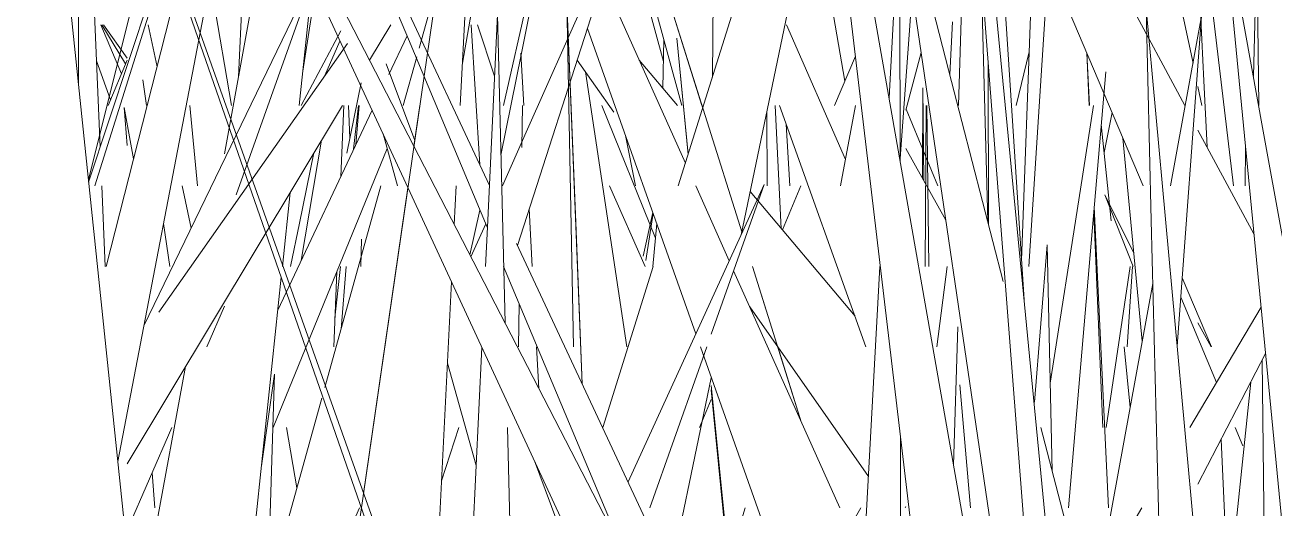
# Model space of a CAD drawing. Header units: millimetres. Extents: x -9575 to 27274, y -4387 to 11354.
# Drawn here: x -5703.03 to -5660.2, y 3072.06 to 3088.62 of the extents above; entities that cross this region are included whole.
import ezdxf

# ---------------------------------------------------------------- set-up
doc = ezdxf.new("R2010")
doc.units = ezdxf.units.MM
doc.layers.add('G-IMPT', color=8, linetype='Continuous', lineweight=9)

# ---------------------------------------------------------------- blocks, each defined once
blk = doc.blocks.new('Grass Array - 25_dwg-V50-North')
at = {"layer": 'G-IMPT'}
for p, q in [((-5697.179, 3048.02), (-5703.75, 3111.006)), ((-5666.943, 3048), (-5671.844, 3111.062)), ((-5660.721, 3085.859), (-5661.011, 3109.239)), ((-5688.308, 3063.788), (-5702.999, 3105.172)), ((-5685.262, 3103.185), (-5680.505, 3085.859)), ((-5678.445, 3081.494), (-5685.262, 3103.185)), ((-5696.345, 3101.309), (-5700.86, 3083.309)), ((-5675.035, 3056.033), (-5698.233, 3101.013)), ((-5694.972, 3048.052), (-5687.369, 3100.521)), ((-5687.369, 3100.521), (-5688.105, 3085.859)), ((-5670.783, 3100.053), (-5665.834, 3048.716)), ((-5680.629, 3083.1), (-5676.163, 3097.355)), ((-5700.643, 3083.1), (-5696.304, 3096.85)), ((-5687.107, 3083.116), (-5693.588, 3096.963)), ((-5689.886, 3088.129), (-5693.588, 3096.963)), ((-5700.244, 3080.341), (-5696.193, 3096.265)), ((-5699.929, 3096.31), (-5688.092, 3062.269)), ((-5675.516, 3095.608), (-5678.478, 3081.424)), ((-5695.654, 3095.449), (-5699.853, 3073.653)), ((-5673.339, 3094.748), (-5668.549, 3062.23)), ((-5673.339, 3094.748), (-5671.257, 3086.684)), ((-5661.589, 3083.1), (-5662.998, 3094.888)), ((-5662.606, 3086.7), (-5662.998, 3094.888)), ((-5668.772, 3079.196), (-5669.748, 3094.136)), ((-5701.201, 3086.57), (-5701.207, 3093.08)), ((-5696.193, 3084.201), (-5694.564, 3093.095)), ((-5679.817, 3085.859), (-5682.14, 3093.25)), ((-5676.032, 3093.138), (-5674.921, 3086.687)), ((-5686.146, 3081.061), (-5682.364, 3092.769)), ((-5685.842, 3084.94), (-5682.364, 3092.769)), ((-5673.404, 3086.119), (-5673.044, 3092.747)), ((-5673.022, 3083.948), (-5673.034, 3092.682)), ((-5693.796, 3091.44), (-5673.663, 3048)), ((-5687.327, 3091.377), (-5688.032, 3087.313)), ((-5686.622, 3085.859), (-5685.378, 3091.377)), ((-5686.01, 3087.653), (-5685.262, 3091.377)), ((-5679.459, 3086.833), (-5679.422, 3091.377)), ((-5679.459, 3086.833), (-5679.422, 3091.377)), ((-5698.295, 3090.973), (-5700.852, 3083.228)), ((-5700.454, 3084.432), (-5700.703, 3090.403)), ((-5668.605, 3080.341), (-5667.934, 3090.759)), ((-5698.958, 3078.3), (-5693.173, 3090.258)), ((-5695.949, 3085.859), (-5696.678, 3090.134)), ((-5695.792, 3082.794), (-5693.153, 3090.22)), ((-5693.171, 3090.254), (-5693.63, 3085.859)), ((-5693.507, 3087.04), (-5693.04, 3090.006)), ((-5689.517, 3087.82), (-5688.876, 3090.125)), ((-5695.572, 3089.84), (-5695.71, 3086.84)), ((-5672.608, 3089.786), (-5673.022, 3084.039)), ((-5684.447, 3089.399), (-5684.228, 3077.582)), ((-5684.447, 3089.399), (-5684.144, 3081.849)), ((-5683.922, 3076.311), (-5684.447, 3089.399)), ((-5680.384, 3083.881), (-5682.841, 3089.359)), ((-5687.175, 3081.691), (-5686.83, 3088.982)), ((-5686.572, 3078.402), (-5686.83, 3088.982)), ((-5671.229, 3088.728), (-5671.317, 3086.918)), ((-5700.861, 3083.316), (-5699.531, 3088.616)), ((-5699.728, 3086.938), (-5700.433, 3088.618)), ((-5699.583, 3087.285), (-5700.4, 3088.618)), ((-5699.531, 3087.484), (-5700.342, 3088.618)), ((-5698.505, 3087.178), (-5698.809, 3088.618)), ((-5693.568, 3085.859), (-5692.201, 3088.415)), ((-5691.216, 3087.407), (-5690.488, 3088.618)), ((-5689.933, 3088.241), (-5690.557, 3086.918)), ((-5687.731, 3088.618), (-5687.437, 3083.819)), ((-5683.742, 3088.502), (-5680.027, 3078.035)), ((-5691.976, 3087.988), (-5698.441, 3078.773)), ((-5692.748, 3086.887), (-5692.233, 3088.068)), ((-5689.886, 3088.129), (-5687.188, 3081.691)), ((-5681.158, 3086.452), (-5681.127, 3088.123)), ((-5680.292, 3084.175), (-5680.683, 3088.16)), ((-5680.288, 3084.187), (-5680.683, 3088.16)), ((-5700.577, 3087.388), (-5700.097, 3086.056)), ((-5700.179, 3085.859), (-5699.531, 3087.409)), ((-5690.062, 3085.859), (-5689.598, 3087.528)), ((-5686.01, 3087.653), (-5686.712, 3084.159)), ((-5686.026, 3087.653), (-5685.931, 3085.859)), ((-5675.268, 3085.859), (-5674.558, 3087.551)), ((-5672.297, 3087.674), (-5672.825, 3085.697)), ((-5668.595, 3087.694), (-5669.048, 3085.859)), ((-5666.621, 3087.664), (-5666.544, 3085.859)), ((-5690.652, 3087.281), (-5689.669, 3084.653)), ((-5682.389, 3077.582), (-5683.807, 3087.006)), ((-5669.999, 3087.323), (-5669.991, 3081.782)), ((-5698.987, 3086.738), (-5698.861, 3085.859)), ((-5691.999, 3084.224), (-5691.51, 3086.637)), ((-5669.484, 3079.82), (-5671.257, 3086.684)), ((-5662.606, 3086.7), (-5662.497, 3084.436)), ((-5672.254, 3083.365), (-5672.242, 3086.458)), ((-5672.207, 3083.281), (-5672.242, 3086.458)), ((-5699.531, 3084.487), (-5699.63, 3085.788)), ((-5699.307, 3084.025), (-5699.63, 3085.788)), ((-5699.531, 3073.577), (-5692.146, 3085.859)), ((-5697.386, 3085.859), (-5697.118, 3083.1)), ((-5691.133, 3085.694), (-5694.365, 3078.838)), ((-5692.101, 3085.859), (-5692.203, 3083.426)), ((-5691.94, 3085.859), (-5691.895, 3084.737)), ((-5691.764, 3084.357), (-5691.597, 3085.859)), ((-5691.685, 3084.523), (-5691.578, 3085.859)), ((-5689.697, 3084.461), (-5689.494, 3085.859)), ((-5685.973, 3085.859), (-5685.996, 3084.422)), ((-5675.072, 3083.1), (-5674.548, 3085.859)), ((-5671.734, 3083.1), (-5672.815, 3085.733)), ((-5672.165, 3080.341), (-5672.133, 3085.859)), ((-5672.039, 3080.341), (-5672.11, 3085.859)), ((-5677.598, 3085.638), (-5677.581, 3083.1)), ((-5665.754, 3085.619), (-5666.026, 3084.244)), ((-5690.256, 3083.1), (-5690.756, 3084.881)), ((-5685.842, 3084.94), (-5686.659, 3083.1)), ((-5682.437, 3084.824), (-5682.101, 3083.1)), ((-5676.803, 3083.1), (-5676.933, 3085.218)), ((-5693.562, 3080.541), (-5692.864, 3084.666)), ((-5690.615, 3084.38), (-5694.522, 3074.823)), ((-5693.624, 3081.829), (-5693.125, 3084.232)), ((-5700.284, 3080.341), (-5700.399, 3083.1)), ((-5697.336, 3081.653), (-5697.642, 3083.1)), ((-5692.753, 3076.185), (-5690.83, 3083.1)), ((-5688.244, 3083.1), (-5688.31, 3081.773)), ((-5682.351, 3072.954), (-5677.687, 3083.152)), ((-5678.884, 3080.535), (-5680.034, 3083.1)), ((-5679.501, 3078.015), (-5677.687, 3083.152)), ((-5677.061, 3081.59), (-5676.427, 3083.1)), ((-5693.943, 3082.871), (-5694.208, 3080.341)), ((-5691.433, 3072.481), (-5689.903, 3083.039)), ((-5687.776, 3080.738), (-5687.431, 3082.271)), ((-5685.742, 3082.31), (-5685.638, 3080.341)), ((-5693.624, 3081.829), (-5693.933, 3080.341)), ((-5683.922, 3076.311), (-5684.144, 3081.849)), ((-5681.837, 3080.689), (-5681.502, 3082.191)), ((-5681.743, 3080.547), (-5681.495, 3082.171)), ((-5666.385, 3082.158), (-5666.07, 3074.823)), ((-5698.281, 3081.812), (-5698.07, 3080.341)), ((-5687.235, 3081.804), (-5687.74, 3080.667)), ((-5687.175, 3081.691), (-5687.238, 3080.341)), ((-5681.367, 3081.81), (-5681.506, 3080.341)), ((-5691.496, 3081.278), (-5691.512, 3080.341)), ((-5675.478, 3058.27), (-5686.179, 3081.132)), ((-5692.339, 3080.165), (-5692.447, 3077.582)), ((-5692.405, 3078.584), (-5692.21, 3080.341)), ((-5692.195, 3078.191), (-5692.022, 3080.341)), ((-5686.622, 3080.341), (-5682.841, 3071.32)), ((-5683.222, 3074.823), (-5681.493, 3080.341)), ((-5675.086, 3072.065), (-5678.731, 3080.194)), ((-5677.624, 3078.88), (-5678.083, 3080.341)), ((-5676.411, 3075.019), (-5678.083, 3080.341)), ((-5673.717, 3080.341), (-5675.213, 3052.752)), ((-5671.768, 3077.582), (-5671.41, 3080.341)), ((-5665.956, 3074.823), (-5665.139, 3080.341)), ((-5694.247, 3079.969), (-5695.363, 3069.306)), ((-5688.409, 3079.816), (-5689.075, 3066.547)), ((-5696.193, 3078.973), (-5696.798, 3077.582)), ((-5686.084, 3079.057), (-5686.108, 3077.582)), ((-5660.646, 3078.949), (-5663.093, 3074.823)), ((-5671.039, 3078.267), (-5671.193, 3073.539)), ((-5687.369, 3077.573), (-5688.766, 3048)), ((-5685.491, 3077.582), (-5685.416, 3076.16)), ((-5679.937, 3076.778), (-5679.653, 3077.582)), ((-5679.867, 3077.582), (-5676.929, 3069.306)), ((-5676.411, 3075.019), (-5677.216, 3077.582)), ((-5662.808, 3072.874), (-5660.493, 3077.357)), ((-5660.533, 3070.684), (-5660.613, 3077.124)), ((-5699.226, 3067.645), (-5697.529, 3076.906)), ((-5687.561, 3073.517), (-5688.549, 3077.03)), ((-5679.937, 3076.778), (-5681.601, 3072.065)), ((-5694.48, 3076.646), (-5695.319, 3048.831)), ((-5694.48, 3076.646), (-5694.924, 3073.5)), ((-5679.501, 3076.524), (-5680.895, 3069.844)), ((-5678.389, 3065.078), (-5679.501, 3076.262)), ((-5670.97, 3076.281), (-5670.608, 3072.065)), ((-5661, 3076.375), (-5661.734, 3069.306)), ((-5694.666, 3069.306), (-5692.855, 3075.819)), ((-5679.501, 3076.108), (-5678.414, 3065.034)), ((-5679.903, 3074.823), (-5679.501, 3075.781)), ((-5697.999, 3074.823), (-5699.531, 3071.305)), ((-5693.71, 3072.746), (-5694.064, 3074.823)), ((-5688.751, 3072.996), (-5688.161, 3074.823)), ((-5686.042, 3056.746), (-5686.484, 3074.823)), ((-5666.459, 3068.103), (-5668.194, 3074.823)), ((-5672.978, 3052.752), (-5673.009, 3074.525)), ((-5662.017, 3074.405), (-5661.773, 3069.306)), ((-5685.564, 3073.678), (-5677.136, 3051.144)), ((-5698.676, 3073.268), (-5698.585, 3072.065)), ((-5691.562, 3072.065), (-5694.841, 3064.685)), ((-5678.34, 3072.065), (-5679.501, 3068.304)), ((-5674.373, 3072.065), (-5678.639, 3064.644)), ((-5672.847, 3072.065), (-5672.825, 3072.114)), ((-5664.729, 3072.065), (-5666.365, 3069.306))]:
    blk.add_line(p, q, dxfattribs=at)
blk = doc.blocks.new('Grass Array - 25_dwg-V51-North')
at = {"layer": 'G-IMPT'}
for p, q in [((-5662.978, 3087.307), (-5667.776, 3109.974)), ((-5667.107, 3050.293), (-5676.446, 3103.428)), ((-5662.978, 3087.307), (-5665.476, 3099.11)), ((-5669.983, 3098.395), (-5663.26, 3085.859)), ((-5664.685, 3083.1), (-5670.538, 3096.895)), ((-5682.938, 3094.053), (-5681.141, 3087.36)), ((-5675.268, 3093.519), (-5669.855, 3048)), ((-5660.568, 3084.974), (-5661.986, 3092.831)), ((-5659.009, 3061.988), (-5661.986, 3092.831)), ((-5670.838, 3091.658), (-5671.025, 3085.859)), ((-5668.458, 3091.377), (-5668.861, 3080.554)), ((-5660.908, 3086.859), (-5660.787, 3091.14)), ((-5670.019, 3081.89), (-5670.256, 3090.637)), ((-5660.79, 3048), (-5664.588, 3089.187)), ((-5664.409, 3081.915), (-5664.588, 3089.187)), ((-5663.746, 3083.1), (-5662.683, 3088.921)), ((-5663.52, 3077.602), (-5662.683, 3088.921)), ((-5687.519, 3088.618), (-5686.931, 3086.858)), ((-5674.9, 3084.007), (-5676.921, 3088.618)), ((-5682.841, 3085.625), (-5684.093, 3087.415)), ((-5681.969, 3087.414), (-5680.659, 3085.859)), ((-5666.531, 3085.859), (-5666.616, 3087.652)), ((-5667.249, 3072.065), (-5665.969, 3087.009)), ((-5662.672, 3085.859), (-5662.808, 3086.504)), ((-5662.672, 3085.859), (-5662.808, 3086.504)), ((-5683.251, 3085.859), (-5681.414, 3081.312)), ((-5677.098, 3081.633), (-5677.307, 3085.859)), ((-5677.163, 3085.859), (-5674.193, 3077.582)), ((-5666.841, 3082.993), (-5666.396, 3085.859)), ((-5665.787, 3081.905), (-5666.124, 3085.202)), ((-5662.808, 3085.016), (-5660.886, 3081.432)), ((-5660.568, 3084.974), (-5657.352, 3067.169)), ((-5671.451, 3081.932), (-5672.825, 3084.383)), ((-5665.38, 3084.738), (-5664.719, 3077.774)), ((-5661.188, 3083.1), (-5661.176, 3084.434)), ((-5681.771, 3080.341), (-5682.991, 3083.1)), ((-5678.169, 3082.904), (-5674.57, 3078.634)), ((-5666.841, 3082.993), (-5667.873, 3076.342)), ((-5665.026, 3080.341), (-5666.001, 3082.792)), ((-5665.006, 3080.8), (-5666.001, 3082.792)), ((-5665.875, 3072.065), (-5666.365, 3082.381)), ((-5664.409, 3081.915), (-5663.572, 3048.004)), ((-5667.977, 3081.078), (-5668.418, 3075.691)), ((-5668.418, 3075.691), (-5667.977, 3081.078)), ((-5667.977, 3081.078), (-5667.808, 3073.326)), ((-5665.057, 3080.341), (-5665.234, 3077.582)), ((-5664.356, 3079.761), (-5666.146, 3069.954)), ((-5662.343, 3077.582), (-5663.347, 3079.947)), ((-5662.178, 3076.366), (-5663.395, 3079.292)), ((-5674.107, 3073.142), (-5678.178, 3078.961)), ((-5662.36, 3077.582), (-5662.808, 3078.403)), ((-5665.133, 3075.506), (-5665.345, 3077.582)), ((-5661.276, 3074.196), (-5661.537, 3074.823))]:
    blk.add_line(p, q, dxfattribs=at)
blk = doc.blocks.new('Grass Array - Grass Array-V52-North')
for name in ['Grass Array - 25_dwg-V50-North', 'Grass Array - 25_dwg-V51-North']:
    blk.add_blockref(name, (0, 0))

msp = doc.modelspace()

# ---------------------------------------------------------------- block references
msp.add_blockref('Grass Array - Grass Array-V52-North', (0, 0))

doc.saveas('drawing.dxf')
